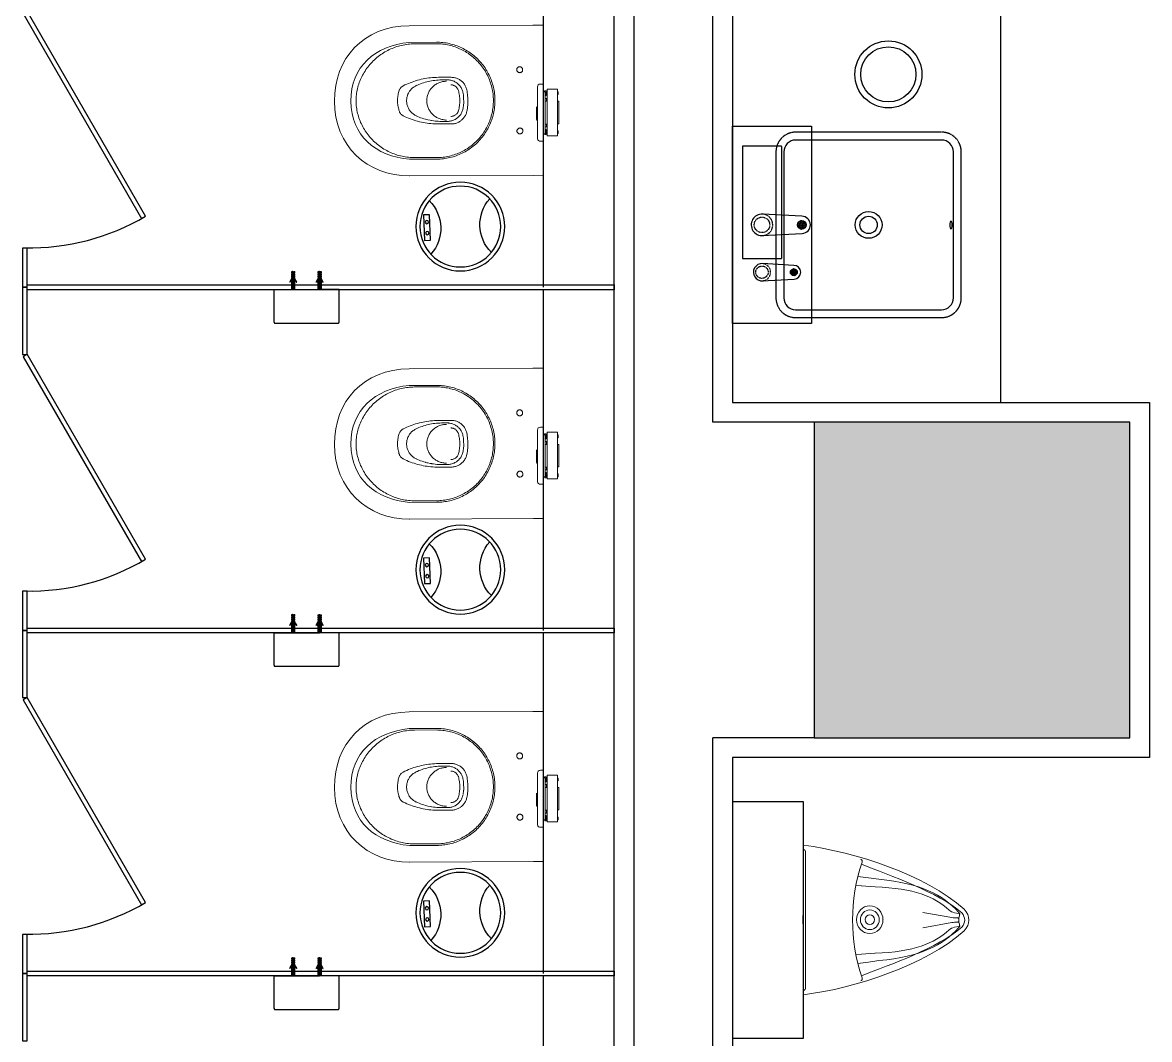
# Model space of a CAD drawing. Header units: millimetres. Extents: x 2508758 to 2608101, y 258149 to 386457.
# Drawn here: x 2526195 to 2529051, y 275695 to 278274 of the extents above; entities that cross this region are included whole.
import ezdxf

# ---------------------------------------------------------------- set-up
doc = ezdxf.new("R2010")
doc.units = ezdxf.units.MM
doc.header["$MEASUREMENT"] = 0
doc.linetypes.add('_DASH', pattern=[0.6, 0.4, -0.2])
doc.linetypes.add('DASH', pattern=[0.35, 0.25, -0.1])
doc.layers.get('0').update_dxf_attribs({"linetype": 'CONTINUOUS'})
for name, color, linetype in [('A-卫生洁具_隔断', 137, 'CONTINUOUS'), ('COLUMN', 255, 'CONTINUOUS'), ('I-toilet', 3, 'CONTINUOUS'), ('I-toilet【卫生间】', 3, 'CONTINUOUS'), ('P-洁具', 137, 'CONTINUOUS'), ('PUB_HATCH', 251, 'CONTINUOUS'), ('w-洁具', 137, 'CONTINUOUS'), ('【立面、节点】尺寸标注', 3, 'CONTINUOUS'), ('完成面', 4, 'CONTINUOUS'), ('立面&节点', 7, 'CONTINUOUS')]:
    doc.layers.add(name, color=color, linetype=linetype)

# ---------------------------------------------------------------- blocks, each defined once
blk = doc.blocks.new('_FZH')
blk.add_lwpolyline([(-0.5, -0.5), (0.5, -0.5), (0.5, 0.5), (-0.5, 0.5)], close=True)
at = {"layer": 'PUB_HATCH'}
blk.add_solid([(-0.5, -0.5), (0.5, -0.5), (-0.5, 0.5), (0.5, 0.5)], dxfattribs=at)
blk = doc.blocks.new('USWN900B')
at = {"layer": 'w-洁具', "lineweight": 9}
for points in [[(-190, 4.4), (-180.3, 4.4)], [(-190, 4.4), (-190, 4.4)], [(-177.4, 2.4), (-178.1, 3.4), (-179.1, 4.2), (-180.3, 4.4)], [(-180.3, 4.4), (-176.6, 4.4)], [(-177.4, 2.4), (-177.4, 2)], [(-175.8, 4.4), (-174.8, 4.4)], [(174.4, 0), (-174.4, 0)], [(-173.7, 4.4), (-172.7, 4.4)], [(-171.7, 4.4), (-164.7, 4.4)], [(-163.7, 4.4), (-162.6, 4.4)], [(-161.6, 4.4), (-160.8, 4.4)], [(-159.8, 4.4), (-152.8, 4.4)], [(-151.7, 4.4), (-150.7, 4.4)], [(-149.7, 4.4), (-148.7, 4.4)], [(-147.6, 4.4), (-140.6, 4.4)], [(-139.6, 4.4), (-138.8, 4.4)], [(-137.8, 4.4), (-136.7, 4.4)], [(-135.7, 4.4), (-128.7, 4.4)], [(-127.7, 4.4), (-126.7, 4.4)], [(-125.6, 4.4), (-124.6, 4.4)], [(-123.8, 4.4), (-116.8, 4.4)], [(-115.8, 4.4), (-114.8, 4.4)], [(-113.7, 4.4), (-112.7, 4.4)], [(-111.7, 4.4), (-104.7, 4.4)], [(-103.7, 4.4), (-102.6, 4.4)], [(-101.8, 4.4), (-100.8, 4.4)], [(-99.8, 4.4), (-92.8, 4.4)], [(-91.7, 4.4), (-90.7, 4.4)], [(-89.7, 4.4), (-88.7, 4.4)], [(-87.6, 4.4), (-80.7, 4.4)], [(-79.6, 4.4), (-78.8, 4.4)], [(-77.8, 4.4), (-76.7, 4.4)], [(-75.7, 4.4), (-68.7, 4.4)], [(-67.7, 4.4), (-66.7, 4.4)], [(-65.7, 4.4), (-64.6, 4.4)], [(-63.8, 4.4), (-56.8, 4.4)], [(-55.8, 4.4), (-54.8, 4.4)], [(-53.7, 4.4), (-52.7, 4.4)], [(-51.7, 4.4), (-44.7, 4.4)], [(-43.7, 4.4), (-42.6, 4.4)], [(-41.8, 4.4), (-40.8, 4.4)], [(-39.8, 4.4), (-32.8, 4.4)], [(-31.7, 4.4), (-30.7, 4.4)], [(-29.7, 4.4), (-28.7, 4.4)], [(-27.6, 4.4), (-20.7, 4.4)], [(-19.8, 4.4), (-18.8, 4.4)], [(-17.8, 4.4), (-16.7, 4.4)], [(-15.7, 4.4), (-8.7, 4.4)], [(-9.7, 6.7), (-10.1, 6.7)], [(0.7, 6.7), (-9.7, 6.7)], [(-7.7, 4.4), (-6.7, 4.4)], [(-5.6, 4.4), (-4.8, 4.4)], [(-3.8, 4.4), (-0.1, 4.4)], [(3.6, 4.4), (-0.1, 4.4)], [(0.7, 6.7), (11.1, 6.7)], [(5.7, 4.4), (4.6, 4.4)], [(7.5, 4.4), (6.5, 4.4)], [(15.5, 4.4), (8.5, 4.4)], [(11.1, 6.7), (11.5, 6.7)], [(17.6, 4.4), (16.5, 4.4)], [(19.6, 4.4), (18.6, 4.4)], [(27.6, 4.4), (20.7, 4.4)], [(29.5, 4.4), (28.7, 4.4)], [(31.5, 4.4), (30.5, 4.4)], [(39.6, 4.4), (32.6, 4.4)], [(41.6, 4.4), (40.6, 4.4)], [(43.7, 4.4), (42.6, 4.4)], [(51.5, 4.4), (44.5, 4.4)], [(53.5, 4.4), (52.5, 4.4)], [(55.6, 4.4), (54.6, 4.4)], [(63.6, 4.4), (56.6, 4.4)], [(65.7, 4.4), (64.6, 4.4)], [(67.5, 4.4), (66.5, 4.4)], [(75.5, 4.4), (68.5, 4.4)], [(77.6, 4.4), (76.5, 4.4)], [(79.6, 4.4), (78.6, 4.4)], [(87.6, 4.4), (80.6, 4.4)], [(89.5, 4.4), (88.5, 4.4)], [(91.5, 4.4), (90.5, 4.4)], [(99.6, 4.4), (92.6, 4.4)], [(101.6, 4.4), (100.6, 4.4)], [(103.5, 4.4), (102.6, 4.4)], [(111.5, 4.4), (104.5, 4.4)], [(113.5, 4.4), (112.5, 4.4)], [(115.6, 4.4), (114.6, 4.4)], [(123.6, 4.4), (116.6, 4.4)], [(125.7, 4.4), (124.6, 4.4)], [(127.5, 4.4), (126.5, 4.4)], [(135.5, 4.4), (128.5, 4.4)], [(137.6, 4.4), (136.5, 4.4)], [(139.6, 4.4), (138.6, 4.4)], [(147.6, 4.4), (140.7, 4.4)], [(149.5, 4.4), (148.5, 4.4)], [(151.5, 4.4), (150.5, 4.4)], [(159.6, 4.4), (152.6, 4.4)], [(161.6, 4.4), (160.6, 4.4)], [(163.5, 4.4), (162.6, 4.4)], [(171.5, 4.4), (164.5, 4.4)], [(173.5, 4.4), (172.5, 4.4)], [(175.6, 4.4), (174.6, 4.4)], [(180.1, 4.4), (176.6, 4.4)], [(180.1, 4.4), (178.9, 4.2), (177.8, 3.4), (177.2, 2.4)], [(177.2, 2.4), (177.2, 2)], [(190, 4.4), (180.1, 4.4)], [(190, 4.4), (190, 4.4)], [(190, 4.4), (190, 4.4)], [(190.8, 4.4), (190.8, 4.4)], [(-110.7, -133.2), (-107.4, -160.1), (-103.3, -186.9)], [(-86.6, -142.3), (-87.8, -127.9)], [(-86.6, -142.3), (-84.6, -176.7)], [(84.3, -176.9), (86.4, -141.9)], [(87.8, -127.9), (86.4, -142.3)], [(0.8, -198.3), (0.8, -198.3)], [(-6.5, -371.9), (-19.6, -298.1)], [(6.3, -371.9), (19.4, -298.1)], [(-20.2, -388.8), (-16.1, -392.6)], [(-18.6, -378.3), (-16.5, -389.9)], [(-10.4, -391.1), (-16.1, -392.6)], [(-5.6, -390.1), (-10.4, -391.1)], [(-5.6, -390.1), (-5.4, -385.5)], [(-0.3, -390.1), (-5.6, -390.1)], [(-0.3, -390.1), (0.3, -390.1)], [(0.3, -390.1), (5.4, -390.1)], [(5.2, -385.5), (5.4, -390.1)], [(5.4, -390.1), (10.2, -391.1)], [(10.2, -391.1), (15.9, -392.6)], [(15.9, -392.6), (20, -388.8)], [(18.6, -378.3), (16.3, -389.9)]]:
    blk.add_lwpolyline(points, dxfattribs=at)
for points in [[(-190, 4.4), (-172.7, -128.7), (-115.7, -302.1), (-27.8, -403.5)], [(-177.4, 2), (-176.9, 0.6), (-175.8, -0.1), (-174.4, 0)], [(27.8, -403.5), (115.5, -302), (172.5, -128.6), (190, 4.4)], [(174.4, 0), (175.7, 0), (176.8, 0.7), (177.2, 2)], [(146.8, -144.1), (51, -111.8), (-51, -111.8), (-146.8, -144.1)], [(-154.8, -140.8), (-153.1, -143.9), (-150.2, -145), (-146.8, -144.1)], [(-141.7, -142.3), (-112.9, -217.5), (-71.1, -336), (-18.4, -397)], [(18.2, -397), (70.9, -336.1), (112.7, -217.5), (141.5, -142.3)], [(103.3, -186.9), (106, -169), (108.5, -151.1), (110.7, -133.2)], [(146.8, -144.1), (150.2, -145), (153, -143.9), (154.6, -140.8)], [(-103.3, -186.9), (-93, -294.7), (-64.2, -347.9), (-20.2, -388.8)], [(-84.6, -176.9), (-80.6, -277.5), (-60, -325.9), (-25.4, -364.8)], [(20, -388.8), (64, -347.9), (92.9, -294.7), (103.3, -186.9)], [(25.2, -364.8), (59.9, -326), (80.5, -277.6), (84.3, -176.9)], [(-18.6, -378.3), (-19.6, -373.3), (-22, -368.6), (-25.4, -364.8)], [(-5.4, -385.5), (-5.4, -380.9), (-5.7, -376.4), (-6.5, -371.9)], [(6.3, -371.9), (5.5, -376.4), (5.2, -381), (5.2, -385.5)], [(25.2, -364.8), (21.8, -368.7), (19.5, -373.3), (18.6, -378.3)], [(-20.2, -388.8), (-17.4, -391.1), (-13.9, -392), (-10.4, -391.1)], [(-18.4, -397), (-6.7, -407.3), (6.5, -407.3), (18.2, -397)], [(-5.4, -385.5), (-5.1, -388.4), (-3.2, -390), (-0.3, -390.1)], [(0.3, -390.1), (3.1, -389.9), (4.9, -388.3), (5.2, -385.5)], [(10.2, -391.1), (13.7, -392), (17.2, -391.1), (20, -388.8)], [(-27.8, -403.5), (-10.1, -418.9), (10, -418.9), (27.8, -403.5)]]:
    blk.add_open_spline(points, degree=3, dxfattribs=at)
for points in [[(35.8, -163.5), (35.8, -182), (20, -197.1), (0.6, -197.1), (-18.8, -197.1), (-34.6, -182), (-34.6, -163.5), (-34.6, -145), (-18.8, -129.9), (0.6, -129.9), (20, -129.9), (35.8, -145), (35.8, -163.5)], [(25.6, -163.7), (25.6, -176.8), (14.4, -187.5), (0.7, -187.5), (-13.1, -187.5), (-24.3, -176.8), (-24.3, -163.7), (-24.3, -150.6), (-13.1, -139.9), (0.7, -139.9), (14.4, -139.9), (25.6, -150.6), (25.6, -163.7)], [(13, -163.7), (13, -170.1), (7.6, -175.2), (0.9, -175.2), (-5.8, -175.2), (-11.2, -170.1), (-11.2, -163.7), (-11.2, -157.3), (-5.8, -152.2), (0.9, -152.2), (7.6, -152.2), (13, -157.3), (13, -163.7)]]:
    blk.add_open_spline(points, degree=3, knots=[0, 0, 0, 0, 1, 1, 1, 2, 2, 2, 3, 3, 3, 4, 4, 4, 4], dxfattribs=at)
blk = doc.blocks.new('CXVCXBVCNVN')
at = {"layer": 'A-卫生洁具_隔断', "color": 8, "linetype": 'ByBlock'}
blk.add_arc((-67329.1, 427.2), 578.3, 268.8432, 300.5945, dxfattribs=at)
at = {"layer": 'w-洁具', "ltscale": 10}
blk.add_lwpolyline([(-67034.8, -70.6), (-67334.8, 449.1), (-67345.2, 443.1), (-67045.2, -76.6)], close=True, dxfattribs=at)
blk = doc.blocks.new('CW763FVB')
at = {"layer": 'w-洁具', "lineweight": 9}
blk.add_line((101.3, 190.3), (99.7, -190.3), dxfattribs=at)
for points in [[(125.8, 190.4), (101.3, 190.3)], [(125.8, 190.4), (439.8, 190.4)], [(370.8, 148.2), (366.7, 148.2), (362.6, 148), (358.4, 147.8), (354.3, 147.3), (350.2, 146.8), (346, 146.1), (341.9, 145.4), (337.9, 144.5), (333.8, 143.5), (329.8, 142.4), (325.9, 141.3), (321.9, 140), (318, 138.5), (314.2, 136.9), (310.4, 135.4), (306.6, 133.6), (302.9, 131.7), (299.2, 129.8), (295.7, 127.7), (292.1, 125.5), (288.6, 123.3), (285.2, 120.9), (281.8, 118.5), (278.6, 115.9), (275.3, 113.2), (272.2, 110.6), (269.2, 107.8), (266.2, 104.9), (263.3, 101.8), (260.5, 98.8), (257.8, 95.7), (255.1, 92.4), (252.5, 89.1), (250.1, 85.7), (247.7, 82.4), (245.5, 78.9), (243.4, 75.3), (241.3, 71.7), (239.4, 68.1), (237.5, 64.3), (235.8, 60.6), (234.1, 56.7), (232.5, 52.9), (231.1, 49), (229.9, 45), (228.6, 41), (227.5, 37), (226.5, 33), (225.6, 29), (225, 24.8), (224.3, 20.7), (223.7, 16.5), (223.4, 12.4), (223.1, 8.3), (222.8, 4.1), (222.8, 0)], [(370.8, 144.2), (366.8, 144.2), (362.8, 144), (358.8, 143.8), (354.7, 143.3), (350.7, 142.9), (346.7, 142.2), (342.7, 141.5), (338.8, 140.6), (334.9, 139.6), (330.9, 138.6), (327, 137.4), (323.2, 136.2), (319.5, 134.8), (315.8, 133.2), (312, 131.7), (308.4, 130), (304.7, 128.1), (301.1, 126.2), (297.7, 124.2), (294.2, 122.2), (290.8, 120), (287.5, 117.6), (284.3, 115.3), (281, 112.8), (277.9, 110.2), (274.9, 107.5), (271.9, 104.9), (269, 102), (266.2, 99), (263.5, 96.1), (260.8, 93), (258.2, 90), (255.8, 86.8), (253.4, 83.5), (251.1, 80.2), (248.9, 76.7), (246.8, 73.3), (244.8, 69.7), (242.9, 66.2), (241, 62.6), (239.4, 58.9), (237.8, 55.2), (236.4, 51.4), (234.9, 47.6), (233.7, 43.8), (232.4, 39.9), (231.4, 36), (230.4, 32.1), (229.6, 28.2), (228.9, 24.1), (228.2, 20.1), (227.7, 16.1), (227.3, 12.1), (227.1, 8), (226.8, 4), (226.8, 0)], [(370.8, 148.2), (439.9, 148.2)], [(370.8, 144.2), (426.1, 144.2)], [(563.6, 54.1), (561.8, 57.9), (560, 61.6), (558.1, 65.3), (556.1, 68.9), (554, 72.4), (551.8, 76), (549.4, 79.4), (547.1, 82.8), (544.6, 86.1), (542, 89.3), (539.4, 92.6), (536.6, 95.6), (533.7, 98.6), (530.8, 101.6), (527.8, 104.4), (524.7, 107.2), (521.6, 109.9), (518.4, 112.5), (515, 114.9), (511.7, 117.4), (508.2, 119.7), (504.7, 122), (501.2, 124.1), (497.6, 126.1), (493.9, 128), (490.2, 129.8), (486.4, 131.6), (482.6, 133.1), (478.7, 134.7), (474.8, 136), (470.9, 137.4), (467, 138.6), (463, 139.6), (458.9, 140.6), (454.9, 141.4), (450.8, 142.2), (446.7, 142.9), (442.6, 143.3), (438.5, 143.8), (434.4, 144), (430.2, 144.2), (426.1, 144.2)], [(151.7, 78.1), (151.7, 78.1)], [(167.3, 77.6), (167.3, 78.6), (167.1, 79.5), (166.9, 80.3), (166.4, 81.2), (166, 81.9), (165.4, 82.6), (164.7, 83.3), (164.1, 83.9), (163.3, 84.3), (162.5, 84.6), (161.6, 85), (160.7, 85.1), (159.8, 85.2), (158.9, 85.1), (158, 85), (157.2, 84.6), (156.4, 84.3), (155.6, 83.9), (154.8, 83.3), (154.3, 82.6), (153.7, 81.9), (153.1, 81.2), (152.8, 80.3), (152.6, 79.5), (152.4, 78.6), (152.4, 77.6), (152.4, 76.7), (152.6, 75.8), (152.8, 75), (153.1, 74.1), (153.7, 73.3), (154.3, 72.7), (154.8, 72), (155.6, 71.4), (156.4, 71), (157.2, 70.7), (158, 70.3), (158.9, 70.2), (159.8, 70.1), (160.7, 70.2), (161.6, 70.3), (162.5, 70.7), (163.3, 71), (164.1, 71.4), (164.7, 72), (165.4, 72.7), (166, 73.3), (166.4, 74.1), (166.9, 75), (167.1, 75.8), (167.3, 76.7), (167.3, 77.6)], [(333.4, 59.1), (331.3, 59), (329.1, 58.9), (326.9, 58.6), (324.8, 58.1), (322.7, 57.7), (320.6, 57), (318.5, 56.2), (316.5, 55.3), (314.6, 54.4), (312.7, 53.3), (310.8, 52.2), (309.2, 50.9), (307.5, 49.5), (305.8, 48.1), (304.3, 46.5), (302.8, 44.9), (301.5, 43.2), (300.2, 41.5), (299.1, 39.6), (298, 37.7), (297, 35.8), (296.2, 33.7), (295.4, 31.6), (294.9, 29.6), (294.3, 27.5)], [(333.4, 59.1), (366.1, 59.1)], [(455.3, 38.1), (450.9, 40.2), (446.4, 42.3), (442, 44.2), (437.5, 45.9), (432.9, 47.6), (428.2, 49.2), (423.7, 50.6), (419, 52), (414.3, 53.2), (409.6, 54.3), (404.8, 55.3), (400, 56.2), (395.2, 57), (390.4, 57.6), (385.6, 58.1), (380.7, 58.6), (375.8, 58.9), (370.9, 59), (366.1, 59.1)], [(312.6, 38.5), (312.5, 38.3), (311.2, 36.7), (309.9, 34.9), (308.7, 33), (307.7, 31.1), (306.7, 29.2), (305.9, 27.2), (305.1, 25), (304.5, 23), (304, 20.9)], [(316.9, 42.7), (315.5, 41.5), (312.6, 38.5)], [(334.7, 40), (333.2, 40), (331.7, 39.8), (330.3, 39.6), (328.8, 39.1), (327.4, 38.7), (326, 38), (324.7, 37.3), (323.4, 36.5), (322.2, 35.7), (321, 34.7), (320, 33.5), (319, 32.4), (318.1, 31.2), (317.3, 30), (316.6, 28.6), (316.1, 27.2), (315.5, 25.7)], [(324.2, 47.8), (320.6, 45.6), (316.9, 42.7)], [(343.1, 52.5), (341, 52.5), (338.8, 52.3), (336.6, 52.1), (334.5, 51.6), (332.4, 51.1), (330.3, 50.4), (328.3, 49.7), (326.3, 48.9), (324.4, 47.8), (324.2, 47.8)], [(343.1, 52.5), (358.4, 52.5)], [(395.8, -1), (395.7, 1.3), (395.6, 3.8), (395.3, 6.1), (394.9, 8.5), (394.4, 10.8), (393.8, 13.1), (393, 15.4), (392.3, 17.7), (391.3, 19.8), (390.3, 21.9), (389.1, 24), (387.9, 26), (386.6, 28.1), (385.1, 30), (383.6, 31.7), (382, 33.5), (380.3, 35.2), (378.5, 36.9), (376.7, 38.3), (374.8, 39.8), (372.8, 41.1), (370.8, 42.4), (368.7, 43.5), (366.6, 44.6), (364.5, 45.5), (362.2, 46.3), (359.9, 47.1), (357.6, 47.6), (355.3, 48.2), (353, 48.5), (350.6, 48.8), (348.1, 49.1), (345.8, 49.1)], [(384.1, 50.3), (383.2, 50.5), (379.2, 51.1), (375, 51.6), (370.8, 52.1), (366.7, 52.3), (362.6, 52.5), (358.4, 52.5)], [(392.9, 48.5), (387.4, 49.7), (384.1, 50.3)], [(398.8, 47.1), (395.5, 48), (392.9, 48.5)], [(422.9, 38), (419.1, 39.7), (415.3, 41.4), (411.4, 42.9), (407.5, 44.3), (403.5, 45.6), (399.5, 46.8), (398.8, 47.1)], [(422.2, -38.3), (424.2, -37.4), (426.1, -36.3), (427.9, -35.1), (429.7, -33.9), (431.5, -32.5), (433.2, -31.1), (434.7, -29.6), (436.2, -28.1), (437.6, -26.4), (439, -24.6), (440.2, -22.8), (441.3, -20.9), (442.3, -19), (443.2, -17), (444.1, -15), (444.8, -13), (445.4, -10.9), (445.9, -8.7), (446.3, -6.6), (446.5, -4.4), (446.8, -2.2), (446.8, 0), (446.8, 2.1), (446.5, 4.4), (446.3, 6.5), (445.9, 8.7), (445.4, 10.8), (444.8, 12.9), (444.1, 15), (443.2, 17), (442.3, 19), (441.3, 20.9), (440.2, 22.8), (439, 24.6), (437.6, 26.3), (436.2, 27.9), (434.7, 29.6), (433.2, 31.1), (431.5, 32.5), (429.7, 33.9), (427.9, 35.1), (426.1, 36.3), (424.2, 37.3), (422.2, 38.3)], [(465.2, 26.8), (464.6, 28.3), (464, 29.6), (463.2, 31), (462.3, 32.3), (461.3, 33.4), (460.3, 34.5), (459.1, 35.6), (457.9, 36.5), (456.6, 37.3), (455.3, 38.1)], [(574.8, 0), (574.8, 3.9), (574.6, 7.9), (574.3, 11.8), (573.9, 15.9), (573.3, 19.8), (572.8, 23.7), (572, 27.6), (571.1, 31.5), (570.1, 35.3), (569.1, 39.1), (567.9, 42.9), (566.5, 46.7), (565.1, 50.4), (563.6, 54.1)], [(294.3, 27.5), (293.5, 23.6), (292.9, 19.7), (292.3, 15.8), (292, 11.8), (291.6, 7.9), (291.4, 3.9), (291.4, 0)], [(303.8, 19.8), (303.1, 16.4), (302.7, 13.1), (302.2, 9.7), (302, 6.9)], [(302.1, 8.3), (302.4, -10.7), (302.8, -14.2), (303.4, -17.6), (304, -20.9)], [(315.5, 25.7), (314.7, 22.6), (314, 19.4), (313.3, 16.2), (312.7, 13), (312.4, 9.7), (312.1, 6.5), (311.8, 3.3), (311.8, 0), (311.8, -3.2), (312.1, -6.5), (312.4, -9.8), (312.7, -13.1), (313.3, -16.2), (314, -19.4), (314.7, -22.6), (315.5, -25.8)], [(345.8, -49.1), (348.1, -49.1), (350.6, -48.9), (353, -48.6), (355.3, -48.2), (357.6, -47.7), (359.9, -47.1), (362.2, -46.4), (364.5, -45.5), (366.6, -44.6), (368.7, -43.5), (370.8, -42.4), (372.8, -41.1), (374.8, -39.8), (376.7, -38.3), (378.5, -36.9), (380.3, -35.2), (382, -33.6), (383.6, -31.9), (385.1, -30), (386.6, -28.1), (387.9, -26), (389.1, -24), (390.3, -21.9), (391.3, -19.8), (392.3, -17.7), (393, -15.4), (393.8, -13.1), (394.4, -10.8), (394.9, -8.5), (395.3, -6.2), (395.6, -3.8), (395.7, -1.3), (395.8, 1)], [(469.8, 0), (469.8, 3), (469.6, 6), (469.3, 9.1), (468.9, 12.1), (468.3, 15.1), (467.8, 18.1), (467, 21), (466.2, 24), (465.2, 26.8)], [(629.8, 0.2), (629.8, 0.2)], [(222.8, 0), (222.8, -4.1), (223.1, -8.3), (223.4, -12.5), (223.7, -16.7), (224.3, -20.7), (224.9, -24.8), (225.6, -29), (226.5, -33), (227.5, -37), (228.6, -41), (229.9, -45), (231.1, -49), (232.5, -52.9), (234.1, -56.8), (235.8, -60.6), (237.5, -64.4), (239.4, -68.1), (241.3, -71.8), (243.4, -75.3), (245.5, -78.9), (247.7, -82.4), (250.1, -85.9), (252.5, -89.2), (255.1, -92.4), (257.8, -95.7), (260.5, -98.8), (263.3, -101.8), (266.2, -104.9), (269.2, -107.8), (272.2, -110.6), (275.3, -113.3), (278.6, -115.9), (281.8, -118.5), (285.2, -121), (288.6, -123.3), (292.1, -125.5), (295.7, -127.7), (299.2, -129.8), (302.9, -131.7), (306.6, -133.6), (310.4, -135.4), (314.2, -137), (318, -138.5), (321.9, -140), (325.9, -141.3), (329.8, -142.5), (333.8, -143.5), (337.9, -144.5), (341.9, -145.4), (346, -146.2), (350.2, -146.8), (354.3, -147.3), (358.4, -147.8), (362.6, -148), (366.7, -148.2), (370.8, -148.2)], [(226.8, 0), (226.8, -4.1), (227.1, -8.3), (227.4, -12.4), (227.7, -16.5), (228.3, -20.7), (229, -24.8), (229.8, -28.8), (230.6, -32.9), (231.7, -36.9), (232.8, -40.9), (234, -44.8), (235.3, -48.7), (236.8, -52.7), (238.4, -56.6), (240, -60.3), (241.8, -64.1), (243.7, -67.8), (245.7, -71.3), (247.7, -74.9)], [(291.4, 0), (291.4, -3.9), (291.6, -8), (292, -11.8), (292.3, -15.8), (292.9, -19.7), (293.5, -23.6), (294.3, -27.5)], [(294.3, -27.5), (294.9, -29.6), (295.4, -31.6), (296.2, -33.6), (297, -35.7), (298, -37.7), (299, -39.5), (300.1, -41.4), (301.5, -43.2), (302.8, -44.8), (304.1, -46.4), (305.7, -48), (307.3, -49.4), (309, -50.8), (310.7, -52), (312.5, -53.2), (314.4, -54.3), (316.3, -55.2), (318.3, -56.1), (320.3, -56.9), (322.3, -57.6), (324.5, -58.1), (326.6, -58.5), (328.7, -58.8)], [(304, -20.9), (304.5, -23), (305.1, -25), (305.9, -27.2), (306.7, -29.2), (307.7, -31.1), (308.7, -33), (309.9, -34.9), (311.2, -36.7), (312.5, -38.3), (314, -40), (315.5, -41.5), (317.1, -42.9), (318.8, -44.4), (320.6, -45.6), (322.5, -46.8), (324.4, -47.8), (326.3, -48.9), (328.3, -49.8), (330.3, -50.5), (332.4, -51.1), (334.5, -51.6), (336.6, -52.1), (338.8, -52.3), (341, -52.5), (343.1, -52.7)], [(315.5, -25.8), (316.1, -27.2), (316.6, -28.6), (317.3, -30), (318.1, -31.2), (319, -32.4), (320, -33.6), (321, -34.7), (322.2, -35.7), (323.4, -36.6), (324.7, -37.4), (326, -38.1), (327.4, -38.7), (328.8, -39.1), (330.3, -39.6), (331.7, -39.8), (333.2, -40), (334.7, -40.1)], [(455.3, -38.1), (456.6, -37.4), (457.9, -36.6), (459.1, -35.6), (460.3, -34.5), (461.3, -33.4), (462.3, -32.3), (463.2, -31), (464, -29.7), (464.6, -28.3), (465.2, -26.8)], [(465.2, -26.8), (466.2, -24), (467, -21.1), (467.8, -18.1), (468.3, -15.1), (468.9, -12.2), (469.3, -9.2), (469.6, -6), (469.8, -3), (469.8, 0)], [(563.6, -54.1), (565.1, -50.4), (566.5, -46.7), (567.9, -42.9), (569.1, -39.2), (570.1, -35.3), (571.1, -31.5), (572, -27.6), (572.8, -23.7), (573.3, -19.8), (573.9, -15.9), (574.3, -12), (574.6, -7.9), (574.8, -4), (574.8, 0)], [(587.8, 0), (587.8, 0)], [(587.8, 0), (587.8, 0)], [(629.8, -0.2), (629.8, -2.1)], [(342.9, -52.7), (339.8, -52.7)], [(343.1, -52.7), (358.4, -52.7)], [(358.4, -52.7), (362.6, -52.5), (366.7, -52.3), (370.8, -52.1), (375, -51.6), (379.2, -51.2), (383.2, -50.5), (387.4, -49.8), (391.5, -48.9), (395.5, -48), (399.5, -46.8), (403.6, -45.6), (407.5, -44.3), (411.4, -42.9), (415.3, -41.4), (419.1, -39.7), (422.9, -38)], [(366.1, -59.2), (370.9, -59), (375.9, -58.9), (380.7, -58.6), (385.6, -58.1), (390.4, -57.7), (395.2, -57), (400, -56.2), (404.8, -55.3), (409.6, -54.3), (414.3, -53.2), (419, -52), (423.7, -50.6), (428.2, -49.2), (432.9, -47.6), (437.5, -45.9), (442, -44.2), (446.4, -42.3), (450.9, -40.3), (455.3, -38.1)], [(422.1, -38.3), (420.3, -39.3)], [(426.1, -144.3), (430.2, -144.2), (434.4, -144), (438.5, -143.8), (442.6, -143.3), (446.7, -142.9), (450.8, -142.2), (454.9, -141.5), (458.9, -140.6), (463, -139.6), (467, -138.6), (470.9, -137.4), (474.8, -136), (478.7, -134.7), (482.6, -133.1), (486.4, -131.6), (490.2, -129.9), (493.9, -128), (497.6, -126.1), (501.2, -124.1), (504.7, -122), (508.2, -119.7), (511.7, -117.4), (515, -115), (518.4, -112.5), (521.6, -109.9), (524.7, -107.2), (527.7, -104.4), (530.8, -101.6), (533.7, -98.6), (536.6, -95.6), (539.4, -92.6), (542, -89.3), (544.6, -86.1), (547.1, -82.8), (549.4, -79.5), (551.8, -76), (554, -72.5), (556.1, -68.9), (558.1, -65.3), (560, -61.6), (561.8, -57.9), (563.6, -54.1)], [(167.3, -77.7), (167.3, -76.7), (167.1, -75.8), (166.9, -75), (166.4, -74.1), (166, -73.3), (165.4, -72.7), (164.7, -72), (164.1, -71.4), (163.3, -71), (162.5, -70.7), (161.6, -70.3), (160.7, -70.2), (159.8, -70.1), (158.9, -70.2), (158, -70.3), (157.2, -70.7), (156.4, -71), (155.6, -71.4), (154.8, -72), (154.3, -72.7), (153.7, -73.3), (153.1, -74.1), (152.8, -75), (152.6, -75.8), (152.4, -76.7), (152.4, -77.7), (152.4, -78.6), (152.6, -79.5), (152.8, -80.3), (153.1, -81.2), (153.7, -81.9), (154.3, -82.6), (154.8, -83.3), (155.6, -83.9), (156.4, -84.3), (157.2, -84.6), (158, -85), (158.9, -85.1), (159.8, -85.2), (160.7, -85.1), (161.6, -85), (162.5, -84.6), (163.3, -84.3), (164.1, -83.9), (164.7, -83.3), (165.4, -82.6), (166, -81.9), (166.4, -81.2), (166.9, -80.3), (167.1, -79.5), (167.3, -78.6), (167.3, -77.7)], [(247.7, -74.9), (250.1, -78.6), (252.4, -82.2), (255, -85.6), (257.6, -89.1), (260.2, -92.4), (263, -95.7), (265.9, -98.9)], [(328.7, -58.8), (331.1, -59), (333.4, -59.2)], [(333.4, -59.2), (366.1, -59.2)], [(265.9, -98.9), (268.8, -101.8), (271.6, -104.6), (274.7, -107.4), (277.7, -110.1), (280.8, -112.7), (284, -115.1), (287.3, -117.5), (290.6, -119.8), (294.1, -122.1), (297.4, -124.2), (301, -126.2), (304.6, -128.1), (308.2, -129.9), (311.8, -131.6), (315.5, -133.3), (319.3, -134.7), (323.1, -136.2), (327, -137.4), (330.8, -138.6), (334.8, -139.6), (338.7, -140.6), (342.7, -141.5), (346.6, -142.2), (350.6, -142.9), (354.6, -143.3), (358.6, -143.8), (362.8, -144), (366.8, -144.2), (370.8, -144.3)], [(370.8, -144.3), (426.1, -144.3)], [(370.8, -148.2), (439.9, -148.2)], [(99.7, -190.3), (125.8, -190.4)], [(125.8, -190.4), (439.8, -190.4)]]:
    blk.add_lwpolyline(points, dxfattribs=at)
for points in [[(629.8, 0), (629.8, 113.6), (548, 190.4), (439.9, 190.4)], [(587.8, 0), (587.8, 88.1), (526.4, 139.8), (439.8, 148.2)], [(439.9, -190.4), (554.9, -190.4), (629.8, -108.2), (629.8, 0)], [(439.9, -148.2), (526.4, -139.8), (587.9, -86.9), (587.9, 0)]]:
    blk.add_open_spline(points, degree=3, dxfattribs=at)
blk = doc.blocks.new('cxvcbcbvn')
at = {"layer": 'w-洁具', "color": 137, "lineweight": 9}
for points in [[(101388.3, 29943), (101382.9, 29943), (101381.9, 29943), (101381.2, 29943), (101381, 29943)], [(101381, 29943), (101381, 29942.6), (101381, 29941.7), (101381, 29940.3), (101381, 29938.1), (101381, 29935.6), (101381, 29932.6), (101381, 29929.1), (101381, 29925.3), (101381, 29921.1), (101381, 29916.4), (101381, 29906.5), (101381, 29895.6), (101381, 29884.1), (101381, 29860.6), (101381, 29848.9), (101381, 29837.9), (101381, 29827.7), (101381, 29822.9), (101381, 29818.5), (101381, 29814.5), (101381, 29810.8), (101381, 29807.5), (101381, 29804.7), (101381, 29802.2), (101381, 29800.5), (101381, 29799.2), (101381, 29798.6)], [(101344.7, 29923.4), (101342.8, 29923.4), (101342.8, 29916.4), (101345.1, 29916.4)], [(101370.9, 29930.5), (101345.1, 29930.5), (101345.1, 29812.1), (101370.9, 29812.1), (101370.9, 29930.5)], [(101377.7, 29924), (101377.7, 29926.3), (101373.3, 29926.3), (101373.3, 29913.8), (101375.7, 29913.8)], [(101380.6, 29923.8), (101376, 29923.8), (101376, 29817.2), (101381, 29817.2)], [(101344.7, 29899.5), (101341.6, 29899.5), (101341.6, 29842.5), (101345.1, 29842.5)], [(101375.5, 29906.7), (101372.8, 29906.7), (101372.8, 29899.5), (101376, 29899.5)], [(101397.8, 29884.2), (101397.6, 29884.6), (101397.2, 29884.7)], [(101397.8, 29884.2), (101397.6, 29884.6), (101397.2, 29884.7)], [(101397.8, 29853.4), (101397.8, 29885.3)], [(101397.8, 29885.3), (101397.8, 29853.4)], [(101375.1, 29841.8), (101372.8, 29841.8), (101372.8, 29834.8), (101375.8, 29834.8)], [(101377.4, 29817.1), (101377.4, 29815), (101373.3, 29815), (101373.3, 29828.3), (101375.7, 29828.3)], [(101397.2, 29851.7), (101397.6, 29851.8), (101397.8, 29852.2)], [(101397.2, 29851.7), (101397.6, 29851.8), (101397.8, 29852.2)], [(101344.7, 29824.6), (101342.8, 29824.6), (101342.8, 29817.5), (101345.1, 29817.5)], [(101381, 29798.6), (101381.2, 29798.5), (101382.1, 29798.5), (101383.4, 29798.5), (101386.6, 29798.5), (101389.6, 29798.5), (101390.6, 29798.5)]]:
    blk.add_lwpolyline(points, dxfattribs=at)
for points in [[(101395.9, 29935.9), (101395.4, 29940.5), (101392.7, 29943.1), (101388.3, 29943)], [(101395.9, 29805.1), (101395.9, 29848.7), (101395.9, 29892.3), (101395.9, 29935.9)], [(101390.6, 29798.5), (101394.4, 29799.9), (101396.2, 29803.3), (101395.9, 29807.5)]]:
    blk.add_open_spline(points, degree=3, dxfattribs=at)
blk = doc.blocks.new('HG')
at = {"layer": 'P-洁具'}
blk.add_lwpolyline([(338885.7, 22093), (338950.5, 22093), (338950.5, 22077.7), (338885.7, 22077.7)], close=True, dxfattribs=at)
for centre, radius in [((338918.1, 22169.8), 112.5), ((338918.1, 22169.8), 102.5), ((338904.1, 22085.4), 4.28), ((338932.2, 22085.4), 4.28)]:
    blk.add_circle(centre, radius, dxfattribs=at)
for centre, start, end in [((338918.1, 22318.9), 226.7865, 313.2135), ((338918.1, 22020.7), 46.7865, 133.2135)]:
    blk.add_arc(centre, 99.4, start, end, dxfattribs=at)
blk = doc.blocks.new('XCVCCBVCVNB')
at = {"color": 3}
for points in [[(256542.9, 29652.9), (256460.5, 29652.9)], [(256460.5, 29652.9), (256460.5, 29537.3)], [(256542.7, 29652.9), (256542.8, 29652.9), (256542.8, 29652.9), (256542.8, 29652.9), (256542.9, 29652.9), (256543, 29652.9), (256543, 29652.9), (256543.1, 29652.9), (256543.1, 29652.9), (256543.2, 29652.9), (256543.3, 29652.9), (256543.3, 29652.9), (256543.4, 29652.9), (256543.4, 29652.8), (256543.5, 29652.8), (256543.6, 29652.8), (256543.6, 29652.8), (256543.6, 29652.8), (256543.7, 29652.8), (256543.7, 29652.7), (256543.8, 29652.7), (256543.8, 29652.7), (256543.9, 29652.7), (256544, 29652.6), (256544, 29652.6), (256544.1, 29652.6), (256544.1, 29652.5), (256544.2, 29652.5), (256544.2, 29652.5), (256544.3, 29652.4), (256544.3, 29652.4), (256544.4, 29652.4), (256544.4, 29652.3), (256544.4, 29652.3), (256544.5, 29652.3), (256544.5, 29652.2), (256544.6, 29652.2), (256544.6, 29652.1), (256544.7, 29652.1), (256544.7, 29652.1), (256544.7, 29652.1), (256544.8, 29652), (256544.8, 29652), (256544.9, 29651.9), (256544.9, 29651.9), (256544.9, 29651.8), (256545, 29651.8), (256545, 29651.7), (256545, 29651.7), (256545.1, 29651.6), (256545.1, 29651.6), (256545.1, 29651.5), (256545.2, 29651.5), (256545.2, 29651.4), (256545.2, 29651.4), (256545.3, 29651.3), (256545.3, 29651.3), (256545.3, 29651.2), (256545.3, 29651.2), (256545.3, 29651.2), (256545.3, 29651.1), (256545.4, 29651), (256545.4, 29651), (256545.4, 29650.9), (256545.4, 29650.9), (256545.4, 29650.8), (256545.4, 29650.7), (256545.5, 29650.7), (256545.5, 29650.6), (256545.5, 29650.6), (256545.5, 29650.5), (256545.5, 29650.4), (256545.5, 29650.4), (256545.5, 29650.4), (256545.5, 29650.3), (256545.5, 29650.3), (256545.5, 29650.2), (256545.5, 29650.1), (256545.5, 29650.1)], [(256545.5, 29650.1), (256545.5, 29490.7)], [(256460.5, 29487.9), (256460.5, 29537.3)], [(256542.7, 29487.9), (256460.5, 29487.9)], [(256460.5, 29487.9), (256460.5, 29487.8)], [(256545.5, 29490.7), (256545.5, 29490.7), (256545.5, 29490.6), (256545.5, 29490.6), (256545.5, 29490.5), (256545.5, 29490.4), (256545.5, 29490.4), (256545.5, 29490.4), (256545.5, 29490.3), (256545.5, 29490.3), (256545.5, 29490.2), (256545.5, 29490.1), (256545.4, 29490.1), (256545.4, 29490), (256545.4, 29490), (256545.4, 29489.9), (256545.4, 29489.8), (256545.4, 29489.8), (256545.3, 29489.7), (256545.3, 29489.7), (256545.3, 29489.6), (256545.3, 29489.6), (256545.3, 29489.5), (256545.3, 29489.5), (256545.2, 29489.4), (256545.2, 29489.4), (256545.2, 29489.3), (256545.1, 29489.3), (256545.1, 29489.2), (256545.1, 29489.2), (256545, 29489.1), (256545, 29489.1), (256545, 29489), (256544.9, 29489), (256544.9, 29488.9), (256544.9, 29488.9), (256544.8, 29488.8), (256544.8, 29488.8), (256544.7, 29488.8), (256544.7, 29488.7), (256544.7, 29488.7), (256544.6, 29488.7), (256544.6, 29488.6), (256544.5, 29488.6), (256544.5, 29488.6), (256544.4, 29488.5), (256544.4, 29488.5), (256544.4, 29488.4), (256544.3, 29488.4), (256544.3, 29488.4), (256544.2, 29488.3), (256544.2, 29488.3), (256544.1, 29488.3), (256544.1, 29488.2), (256544, 29488.2), (256544, 29488.2), (256543.9, 29488.2), (256543.8, 29488.1), (256543.8, 29488.1), (256543.7, 29488.1), (256543.7, 29488.1), (256543.6, 29488), (256543.6, 29488), (256543.6, 29488), (256543.5, 29488), (256543.4, 29488), (256543.4, 29488), (256543.3, 29487.9), (256543.3, 29487.9), (256543.2, 29487.9), (256543.1, 29487.9), (256543.1, 29487.9), (256543, 29487.9), (256543, 29487.9), (256542.9, 29487.9), (256542.8, 29487.9), (256542.8, 29487.9), (256542.8, 29487.9), (256542.7, 29487.9)], [(256545.5, 29490.7), (256545.5, 29490.6)]]:
    blk.add_lwpolyline(points, dxfattribs=at)
at = {"layer": 'I-toilet', "color": 8}
for points in [[(256414.1, 29604.2), (256419.1, 29607.1)], [(256414.1, 29604.2), (256414.1, 29604.1)], [(256419.6, 29600.9), (256414.1, 29604.2)], [(256414.5, 29607.9), (256416.5, 29608.5)], [(256414.5, 29607.9), (256414.5, 29605.6)], [(256414.5, 29605.6), (256414.6, 29605.6), (256414.7, 29605.7), (256414.8, 29605.8), (256414.9, 29605.8), (256415, 29605.9), (256415, 29605.9), (256415.1, 29606), (256415.2, 29606.1), (256415.3, 29606.1), (256415.4, 29606.2), (256415.5, 29606.3), (256415.6, 29606.3), (256415.7, 29606.4), (256415.8, 29606.4), (256415.9, 29606.5), (256416, 29606.6), (256416.1, 29606.6), (256416.2, 29606.7), (256416.3, 29606.7), (256416.4, 29606.7), (256416.5, 29606.8)], [(256414.5, 29604.8), (256414.5, 29605.6)], [(256414.5, 29604.8), (256446, 29604.8)], [(256414.5, 29603.5), (256414.5, 29600.3)], [(256416.5, 29603.5), (256414.5, 29603.5)], [(256416.5, 29599.7), (256414.5, 29600.3)], [(256416.5, 29608.5), (256418.3, 29608.5)], [(256416.5, 29608.5), (256416.5, 29606.8)], [(256416.5, 29606.8), (256460.1, 29606.8)], [(256416.5, 29604.8), (256416.5, 29603.5)], [(256416.5, 29603.5), (256446.8, 29603.5)], [(256416.5, 29603.5), (256416.5, 29599.7)], [(256418.3, 29599.7), (256416.5, 29599.7)], [(256418.3, 29608.5), (256418.3, 29607.3)], [(256418.3, 29607.3), (256420.2, 29607.3)], [(256418.3, 29600.9), (256418.3, 29599.7)], [(256420.2, 29600.9), (256418.3, 29600.9)], [(256419, 29603.5), (256419, 29604.8)], [(256419.1, 29607.1), (256419.6, 29607.4)], [(256419.6, 29607.4), (256419.1, 29607)], [(256419.1, 29607), (256419.1, 29607)], [(256419.6, 29607.4), (256420.3, 29607.4)], [(256419.6, 29600.9), (256419.6, 29607.4)], [(256419.6, 29607.1), (256419.6, 29607.4)], [(256460.1, 29600.9), (256419.6, 29600.9)], [(256420.2, 29607.3), (256421.5, 29608.5)], [(256421.5, 29599.7), (256420.2, 29600.9)], [(256420.3, 29607.4), (256460.1, 29607.4)], [(256421.5, 29608.5), (256423.4, 29608.5)], [(256423.4, 29599.7), (256421.5, 29599.7)], [(256423.2, 29606.8), (256425.3, 29604.8)], [(256423.4, 29608.5), (256423.4, 29607.3)], [(256423.4, 29607.3), (256425.3, 29607.3)], [(256423.4, 29600.9), (256423.4, 29599.7)], [(256425.3, 29607.3), (256426.6, 29608.5)], [(256426.6, 29599.7), (256425.3, 29600.9)], [(256426.6, 29608.5), (256428.5, 29608.5)], [(256428.5, 29599.7), (256426.6, 29599.7)], [(256428.5, 29608.5), (256428.5, 29607.3)], [(256428.5, 29607.3), (256430.4, 29607.3)], [(256428.5, 29600.9), (256428.5, 29599.7)], [(256430.4, 29607.3), (256431.6, 29608.5)], [(256431.6, 29599.7), (256430.4, 29600.9)], [(256431.6, 29608.5), (256433.5, 29608.5)], [(256433.5, 29599.7), (256431.6, 29599.7)], [(256441.2, 29613), (256433.5, 29608.6)], [(256433.5, 29607.4), (256441.8, 29612.1)], [(256433.5, 29608.5), (256433.5, 29608.1)], [(256433.5, 29608.1), (256433.5, 29607.3)], [(256433.5, 29607.3), (256435.5, 29607.3)], [(256433.5, 29600.9), (256433.5, 29599.7)], [(256433.5, 29600.9), (256441.8, 29596.2)], [(256441.2, 29595.2), (256433.5, 29599.7)], [(256434.6, 29606.8), (256436.6, 29604.8)], [(256435.5, 29607.3), (256436.7, 29608.5)], [(256436.7, 29599.7), (256435.5, 29600.9)], [(256436.7, 29608.5), (256460.1, 29608.5)], [(256460.1, 29599.7), (256436.7, 29599.7)], [(256438.7, 29600.9), (256437.9, 29600.9)], [(256441.3, 29600.9), (256439.2, 29600.9)], [(256441.8, 29612.1), (256441.2, 29613)], [(256442.2, 29600.9), (256441.3, 29600.9)], [(256444.7, 29600.9), (256442.6, 29600.9)], [(256445.5, 29600.9), (256444.7, 29600.9)], [(256446, 29606.8), (256447.2, 29605.6)], [(256446, 29604.8), (256446, 29604.8), (256446.1, 29604.9), (256446.1, 29604.9), (256446.1, 29605), (256446.2, 29605), (256446.2, 29605), (256446.3, 29605.1), (256446.3, 29605.1), (256446.3, 29605.1), (256446.3, 29605.2), (256446.4, 29605.2), (256446.4, 29605.3), (256446.5, 29605.3), (256446.5, 29605.3), (256446.6, 29605.4), (256446.6, 29605.4), (256446.7, 29605.4), (256446.7, 29605.5), (256446.8, 29605.5), (256446.8, 29605.6)], [(256446.8, 29604.8), (256446, 29604.8)], [(256460.1, 29605.6), (256446.8, 29605.6)], [(256446.8, 29605.6), (256446.8, 29604.8)], [(256446.8, 29604.8), (256446.8, 29604)], [(256460.1, 29604.5), (256459.8, 29604.5), (256459.4, 29604.4), (256459.1, 29604.4), (256458.7, 29604.4), (256458.4, 29604.3), (256458.1, 29604.3), (256457.8, 29604.3), (256457.4, 29604.2), (256457, 29604.2), (256456.7, 29604.2), (256456.4, 29604.2), (256456.1, 29604.2), (256455.7, 29604.2), (256455.3, 29604.1), (256455, 29604.1), (256454.7, 29604.1), (256454.4, 29604.1), (256454, 29604.1), (256453.7, 29604), (256453.3, 29604), (256453, 29604), (256452.6, 29604), (256452.3, 29604), (256452, 29604), (256451.6, 29604), (256451.2, 29604), (256450.9, 29604), (256450.6, 29604), (256450.3, 29604), (256449.9, 29604), (256449.5, 29604), (256449.2, 29604), (256448.9, 29604), (256448.5, 29604), (256448.2, 29604), (256447.9, 29604), (256447.5, 29604), (256447.2, 29604), (256446.8, 29604)], [(256446.8, 29604), (256446.8, 29603.5)], [(256457.3, 29606.8), (256458.6, 29605.6)], [(256460.1, 29606.8), (256460.1, 29608.5)], [(256460.1, 29605.6), (256460.1, 29606.8)], [(256460.1, 29605.6), (256460.1, 29604.5)], [(256460.1, 29599.7), (256460.1, 29604.5)], [(256441.8, 29596.2), (256441.2, 29595.2)], [(256414.6, 29541.1), (256416.5, 29541.7)], [(256414.6, 29541.1), (256414.6, 29538.7)], [(256416.5, 29541.7), (256418.4, 29541.7)], [(256416.5, 29541.7), (256416.5, 29540)], [(256418.4, 29541.7), (256418.4, 29540.5)], [(256418.4, 29540.5), (256420.3, 29540.5)], [(256419.7, 29540.5), (256419.1, 29540.2)], [(256419.2, 29540.3), (256419.7, 29540.5)], [(256419.7, 29540.5), (256420.4, 29540.5)], [(256419.7, 29534.1), (256419.7, 29540.5)], [(256419.7, 29540.2), (256419.7, 29540.5)], [(256420.3, 29540.5), (256421.6, 29541.7)], [(256420.4, 29540.5), (256460.2, 29540.5)], [(256421.6, 29541.7), (256423.5, 29541.7)], [(256423.5, 29541.7), (256423.5, 29540.5)], [(256423.5, 29540.5), (256425.4, 29540.5)], [(256425.4, 29540.5), (256426.6, 29541.7)], [(256426.6, 29541.7), (256428.5, 29541.7)], [(256428.5, 29541.7), (256428.5, 29540.5)], [(256428.5, 29540.5), (256430.5, 29540.5)], [(256430.5, 29540.5), (256431.7, 29541.7)], [(256431.7, 29541.7), (256433.6, 29541.7)], [(256441.3, 29546.2), (256433.6, 29541.8)], [(256433.6, 29540.5), (256441.8, 29545.3)], [(256433.6, 29541.7), (256433.6, 29541.3)], [(256433.6, 29541.3), (256433.6, 29540.5)], [(256433.6, 29540.5), (256435.5, 29540.5)], [(256435.5, 29540.5), (256436.8, 29541.7)], [(256436.8, 29541.7), (256460.2, 29541.7)], [(256441.8, 29545.3), (256441.3, 29546.2)], [(256460.2, 29540), (256460.2, 29541.7)], [(256414.1, 29537.3), (256419.2, 29540.2)], [(256419.7, 29534.1), (256414.1, 29537.3)], [(256414.6, 29538.7), (256414.7, 29538.8), (256414.8, 29538.9), (256414.9, 29538.9), (256415, 29539), (256415, 29539.1), (256415.1, 29539.1), (256415.2, 29539.2), (256415.3, 29539.2), (256415.4, 29539.3), (256415.5, 29539.4), (256415.6, 29539.4), (256415.7, 29539.5), (256415.8, 29539.5), (256415.8, 29539.6), (256415.9, 29539.7), (256416, 29539.7), (256416.1, 29539.8), (256416.2, 29539.8), (256416.3, 29539.9), (256416.4, 29539.9), (256416.5, 29540)], [(256414.6, 29537.9), (256414.6, 29538.7)], [(256414.6, 29537.9), (256446.1, 29537.9)], [(256414.6, 29536.6), (256414.6, 29533.5)], [(256416.5, 29536.6), (256414.6, 29536.6)], [(256416.5, 29532.9), (256414.6, 29533.5)], [(256416.5, 29540), (256460.2, 29540)], [(256416.5, 29537.9), (256416.5, 29536.6)], [(256416.5, 29536.6), (256416.5, 29532.9)], [(256416.5, 29536.6), (256446.9, 29536.6)], [(256418.4, 29532.9), (256416.5, 29532.9)], [(256418.4, 29534.1), (256418.4, 29532.9)], [(256420.3, 29534.1), (256418.4, 29534.1)], [(256419.1, 29540.2), (256419.2, 29540.2)], [(256419.1, 29536.6), (256419.1, 29537.9)], [(256460.2, 29534.1), (256419.7, 29534.1)], [(256421.6, 29532.9), (256420.3, 29534.1)], [(256423.5, 29532.9), (256421.6, 29532.9)], [(256423.3, 29540), (256425.4, 29537.9)], [(256423.5, 29534.1), (256423.5, 29532.9)], [(256426.6, 29532.9), (256425.4, 29534.1)], [(256428.5, 29532.9), (256426.6, 29532.9)], [(256428.5, 29534.1), (256428.5, 29532.9)], [(256431.7, 29532.9), (256430.5, 29534.1)], [(256433.6, 29532.9), (256431.7, 29532.9)], [(256433.6, 29534.1), (256433.6, 29532.9)], [(256433.6, 29534.1), (256441.8, 29529.4)], [(256441.3, 29528.4), (256433.6, 29532.9)], [(256434.7, 29540), (256436.7, 29537.9)], [(256436.8, 29532.9), (256435.5, 29534.1)], [(256460.2, 29532.9), (256436.8, 29532.9)], [(256438.8, 29534.1), (256438, 29534.1)], [(256441.3, 29534.1), (256439.3, 29534.1)], [(256442.2, 29534.1), (256441.3, 29534.1)], [(256441.8, 29529.4), (256441.3, 29528.4)], [(256444.8, 29534.1), (256442.7, 29534.1)], [(256445.6, 29534.1), (256444.8, 29534.1)], [(256446, 29540), (256447.3, 29538.7)], [(256446.1, 29537.9), (256446.1, 29538), (256446.1, 29538), (256446.2, 29538.1), (256446.2, 29538.1), (256446.3, 29538.2), (256446.3, 29538.2), (256446.3, 29538.2), (256446.3, 29538.3), (256446.4, 29538.3), (256446.4, 29538.3), (256446.5, 29538.4), (256446.5, 29538.4), (256446.6, 29538.5), (256446.6, 29538.5), (256446.7, 29538.5), (256446.7, 29538.6), (256446.8, 29538.6), (256446.8, 29538.6), (256446.9, 29538.7), (256446.9, 29538.7)], [(256446.9, 29537.9), (256446.1, 29537.9)], [(256446.9, 29538.7), (256446.9, 29537.9)], [(256460.2, 29538.7), (256446.9, 29538.7)], [(256446.9, 29537.9), (256446.9, 29537.2)], [(256460.2, 29537.7), (256459.9, 29537.6), (256459.5, 29537.6), (256459.2, 29537.6), (256458.8, 29537.5), (256458.5, 29537.5), (256458.2, 29537.5), (256457.8, 29537.4), (256457.5, 29537.4), (256457.1, 29537.4), (256456.8, 29537.4), (256456.4, 29537.4), (256456.1, 29537.3), (256455.8, 29537.3), (256455.4, 29537.3), (256455.1, 29537.3), (256454.7, 29537.3), (256454.4, 29537.2), (256454.1, 29537.2), (256453.7, 29537.2), (256453.4, 29537.2), (256453, 29537.2), (256452.7, 29537.2), (256452.4, 29537.2), (256452, 29537.1), (256451.7, 29537.1), (256451.3, 29537.1), (256451, 29537.1), (256450.6, 29537.1), (256450.3, 29537.1), (256450, 29537.1), (256449.6, 29537.1), (256449.3, 29537.1), (256448.9, 29537.1), (256448.6, 29537.1), (256448.3, 29537.1), (256447.9, 29537.1), (256447.6, 29537.1), (256447.2, 29537.1), (256446.9, 29537.2)], [(256446.9, 29537.2), (256446.9, 29536.6)], [(256457.4, 29540), (256458.6, 29538.7)], [(256460.2, 29538.7), (256460.2, 29540)], [(256460.2, 29538.7), (256460.2, 29537.7)], [(256460.2, 29532.9), (256460.2, 29537.7)]]:
    blk.add_lwpolyline(points, dxfattribs=at)
blk = doc.blocks.new('CXBVCBVCB')
at = {"layer": 'w-洁具'}
h = blk.add_hatch(dxfattribs=at)
h.set_pattern_fill('HONEY', color=251, scale=1.2, angle=90)
h.set_pattern_definition([(90, (348553.588, -1947592.7553), (-1.649778, 2.8575), [1.905, -3.81]), (210, (348553.588, -1947592.7553), (-1.6497785913, -2.8574996586), [1.905, -3.81]), (150, (348553.588, -1947592.7553), (-3.2995565913, 3.414e-07), [-3.81, 1.905])])
edge = h.paths.add_edge_path()
edge.add_arc((10602.3, 4973.5), 8.76, 90, 450)
h = blk.add_hatch(dxfattribs=at)
h.set_pattern_fill('HONEY', color=251, scale=1.5, angle=90)
h.set_pattern_definition([(90, (433161.416, -2435754.5037), (-2.0622225, 3.571875), [2.38125, -4.7625]), (210, (433161.416, -2435754.5037), (-2.0622232391, -3.5718745733), [2.38125, -4.7625]), (150, (433161.416, -2435754.5037), (-4.1244457391, 4.267e-07), [-4.7625, 2.38125])])
edge = h.paths.add_edge_path()
edge.add_arc((10722.3, 4953.3), 11, 90, 450)
at = {"layer": 'P-洁具'}
blk.add_open_spline([(10731.8, 4575.2), (10731.8, 4573.5), (10727.4, 4572.1), (10721.9, 4572.1), (10716.5, 4572.1), (10712, 4573.5), (10712, 4575.2), (10712, 4576.9), (10716.5, 4578.3), (10721.9, 4578.3), (10727.4, 4578.3), (10731.8, 4576.9), (10731.8, 4575.2)], degree=3, knots=[0, 0, 0, 0, 1, 1, 1, 2, 2, 2, 3, 3, 3, 4, 4, 4, 4], dxfattribs=at)
at = {"layer": 'w-洁具'}
for p, q in [((10580.5, 5054.2), (10584.9, 4972.6)), ((10619.6, 4973.5), (10624.1, 5053.2)), ((10695, 5054.2), (10700.6, 4952.2)), ((10744, 4953.3), (10749.5, 5052.9))]:
    blk.add_line(p, q, dxfattribs=at)
at = {"layer": 'w-洁具', "linetype": 'DASH'}
blk.add_lwpolyline([(10907.3, 5018.9), (10537.3, 5018.9, 0.414214), (10487.3, 4968.9), (10487.3, 4598.9, 0.414214), (10537.3, 4548.9), (10907.3, 4548.9, 0.414214), (10957.3, 4598.9), (10957.3, 4968.9, 0.414214)], format="xyb", close=True, dxfattribs=at)
at = {"layer": 'w-洁具', "color": 2}
blk.add_lwpolyline([(10907.3, 4998.9), (10537.3, 4998.9, 0.414214), (10507.3, 4968.9), (10507.3, 4598.9, 0.414214), (10537.3, 4568.9), (10907.3, 4568.9, 0.414214), (10937.3, 4598.9), (10937.3, 4968.9, 0.414214)], format="xyb", close=True, dxfattribs=at)
at = {"layer": 'w-洁具', "color": 251, "linetype": 'DASH', "ltscale": 0.2}
for centre, radius in [((10602.3, 5054.2), 15.7), ((10722.3, 5054.2), 19.7)]:
    blk.add_circle(centre, radius, dxfattribs=at)
at = {"layer": 'w-洁具', "color": 251}
for centre, radius in [((10602.3, 4973.5), 8.76), ((10722.3, 4953.3), 11)]:
    blk.add_circle(centre, radius, dxfattribs=at)
at = {"layer": 'w-洁具'}
for radius in [34, 22]:
    blk.add_circle((10722.3, 4783.9), radius, dxfattribs=at)
for centre, radius, start, end in [((10602.3, 5054.2), 21.8, 357.1535, 185.6324), ((10722.3, 5054.2), 27.3, 357.1535, 185.6324), ((10602.3, 4973.5), 17.4, 182.8162, 0), ((10722.3, 4953.3), 21.7, 182.8162, 0)]:
    blk.add_arc(centre, radius, start, end, dxfattribs=at)
at = {"layer": 'w-洁具', "color": 251, "linetype": 'DASH', "ltscale": 0.2}
for centre, radius in [((10602.3, 5054.2), 21.8), ((10722.3, 5054.2), 27.3)]:
    blk.add_arc(centre, radius, 180, 357.1535, dxfattribs=at)
blk = doc.blocks.new('CXVCBVCBV')
at = {"layer": 'w-洁具', "color": 4}
blk.add_lwpolyline([(11521.1, 2834), (11521.1, 2634), (11021.1, 2634), (11021.1, 2834)], close=True, dxfattribs=at)
at = {"layer": 'w-洁具', "color": 3, "linetype": '_DASH'}
blk.add_lwpolyline([(11186.1, 2709), (11471.1, 2709), (11471.1, 2809), (11186.1, 2809)], close=True, dxfattribs=at)
at = {"layer": '【立面、节点】尺寸标注', "color": 250}
blk.add_blockref('CXBVCBVCB', (548.9, -2294.8), dxfattribs=at)
blk = doc.blocks.new('CXBVCBVN')
at = {"layer": 'w-洁具', "color": 6}
blk.add_circle((2439709.9, 422029.1), 85, dxfattribs=at)
at = {"layer": '立面&节点', "color": 251}
blk.add_circle((2439709.9, 422029.1), 70, dxfattribs=at)

msp = doc.modelspace()

# ---------------------------------------------------------------- linework, layer by layer
for p, q in [((2527744.6, 281186.5), (2527744.6, 273910.5)), ((2527944.6, 277260.5), (2527944.6, 280460.5)), ((2529001.5, 277260.5), (2527944.6, 277260.5)), ((2528201.5, 277260.5), (2528201.5, 276460.5)), ((2529001.5, 277260.5), (2529001.5, 277260.5)), ((2527944.6, 273910.5), (2527944.6, 276460.5)), ((2528201.5, 276460.5), (2527944.6, 276460.5))]:
    msp.add_line(p, q)
at = {"layer": 'I-toilet【卫生间】', "color": 3}
for points in [[(2526206.6, 277701.7), (2526194.6, 277701.7), (2526194.6, 277602.5), (2526206.6, 277602.5)], [(2526206.6, 277602.5), (2526194.6, 277602.5), (2526194.6, 277432.2), (2526206.6, 277432.2)], [(2526206.6, 276831.7), (2526194.6, 276831.7), (2526194.6, 276732.5), (2526206.6, 276732.5)], [(2526206.6, 276732.5), (2526194.6, 276732.5), (2526194.6, 276562.1), (2526206.6, 276562.1)], [(2526206.6, 275961.7), (2526194.6, 275961.7), (2526194.6, 275862.5), (2526206.6, 275862.5)], [(2526206.6, 275862.5), (2526194.6, 275862.5), (2526194.6, 275692.1), (2526206.6, 275692.1)]]:
    msp.add_lwpolyline(points, close=True, dxfattribs=at)
at = {"layer": 'I-toilet【卫生间】', "color": 3, "linetype": 'ByBlock'}
for points in [[(2527694.6, 277608.5), (2527694.6, 277596.5), (2526206.6, 277596.5), (2526206.6, 277608.5)], [(2527694.6, 276738.5), (2527694.6, 276726.5), (2526206.6, 276726.5), (2526206.6, 276738.5)], [(2527694.6, 275868.5), (2527694.6, 275856.5), (2526206.6, 275856.5), (2526206.6, 275868.5)]]:
    msp.add_lwpolyline(points, close=True, dxfattribs=at)
at = {"layer": 'P-洁具'}
msp.add_line((2528674.6, 277310.5), (2528674.6, 280410.5), dxfattribs=at)
at = {"layer": 'w-洁具', "ltscale": 10}
for p, q in [((2527514.6, 278466.6), (2527514.6, 277602.5)), ((2527514.6, 277596.5), (2527514.6, 276732.5)), ((2527514.6, 276726.5), (2527514.6, 275862.5)), ((2527514.6, 275856.5), (2527514.6, 273960.5))]:
    msp.add_line(p, q, dxfattribs=at)
at = {"layer": 'w-洁具', "color": 137}
msp.add_lwpolyline([(2528174.5, 276298.3), (2527994.6, 276298.3), (2527994.6, 275698.3), (2528174.5, 275698.3)], close=True, dxfattribs=at)
at = {"layer": '完成面'}
for points in [[(2527694.6, 273960.5), (2527694.6, 281136.5)], [(2527994.6, 280410.5), (2527994.6, 277310.5), (2529051.5, 277310.5), (2529051.5, 276410.5), (2528451.5, 276410.5), (2528451.5, 276410.5), (2527994.6, 276410.5), (2527994.6, 273910.5)]]:
    msp.add_lwpolyline(points, dxfattribs=at)

# ---------------------------------------------------------------- block references
at = {"layer": 'COLUMN', "xscale": 800, "yscale": 800, "zscale": 800}
msp.add_blockref('_FZH', (2528601.5, 276860.5), dxfattribs=at)
at = {"layer": 'w-洁具', "color": 2}
for p in [(2593541.3, 277853.5), (2593541.3, 276983.5), (2593541.3, 276113.4)]:
    msp.add_blockref('CXVCXBVCNVN', p, dxfattribs=at)
at = {"layer": 'w-洁具'}
for name, p, xscale, yscale, zscale, rotation in [('CW763FVB', (2527615.1, 278077.3), 1.000124999999999, 1.000124999999999, 1.000124999999999, 180.2439586574516), ('HG', (2515619.1, -61680.5), -0.9999873918059317, 0.9999873918059318, 0.9999873918059318, 271.7709188779866), ('CW763FVB', (2527615.1, 277207.3), 1.000124999999999, 1.000124999999999, 1.000124999999999, 180.2439586574516), ('HG', (2515619.1, -62550.5), -0.9999873918059317, 0.9999873918059318, 0.9999873918059318, 271.7709188779866), ('CW763FVB', (2527615.1, 276337.3), 1.000124999999999, 1.000124999999999, 1.000124999999999, 180.2439586574516), ('HG', (2515619.1, -63420.6), -0.9999873918059317, 0.9999873918059318, 0.9999873918059318, 271.7709188779866)]:
    msp.add_blockref(name, p, dxfattribs=dict(at, xscale=xscale, yscale=yscale, zscale=zscale, rotation=rotation))
msp.add_blockref('CXBVCBVN', (88679.7, -143886.7), dxfattribs=at)
at = {"layer": 'w-洁具', "color": 2, "xscale": -1, "rotation": 1.780611658119824e-05}
for p in [(2628895.7, 248174.8), (2628895.7, 247304.8), (2628895.7, 246434.8)]:
    msp.add_blockref('cxvcbcbvn', p, dxfattribs=at)
at = {"layer": 'w-洁具', "color": 250, "rotation": 90.00000000000006}
msp.add_blockref('CXVCBVCBV', (2530828.6, 266489.6), dxfattribs=at)
at = {"layer": 'w-洁具', "color": 6, "xscale": -1, "rotation": 90.00000000000007}
for p in [(2556485, 534057.1), (2556485, 533187), (2556485, 532317)]:
    msp.add_blockref('XCVCCBVCVNB', p, dxfattribs=at)
at = {"layer": 'w-洁具', "color": 1, "xscale": 0.9982199999999996, "yscale": 0.9982199999999996, "zscale": 0.9982199999999996, "rotation": 90.00000000000001}
msp.add_blockref('USWN900B', (2528179.2, 275998.3), dxfattribs=at)

doc.saveas('drawing.dxf')
